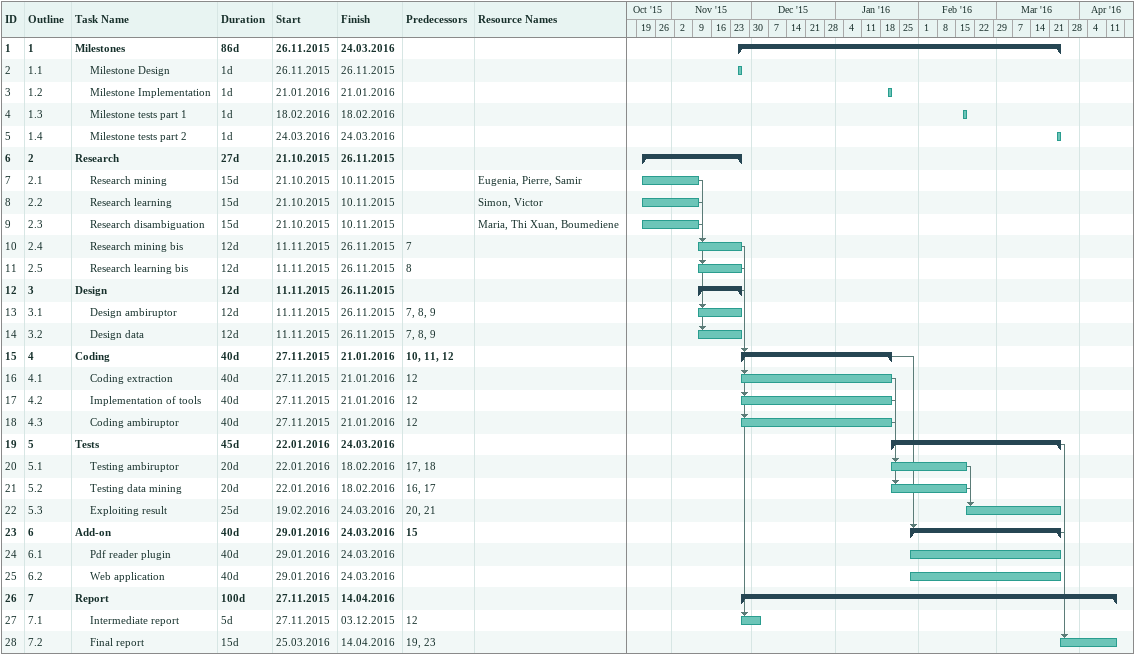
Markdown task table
| ID | WBS | Task | Duration | Start | Finish | Predecessors | Resources |
|---|---|---|---|---|---|---|---|
| 1 | 1 | **Milestones** | 86d | 2015-11-26 | 2016-03-24 |  |  |
| 2 | 1.1 | Milestone Design | 1d | 2015-11-26 | 2015-11-26 |  |  |
| 3 | 1.2 | Milestone Implementation | 1d | 2016-01-21 | 2016-01-21 |  |  |
| 4 | 1.3 | Milestone tests part 1 | 1d | 2016-02-18 | 2016-02-18 |  |  |
| 5 | 1.4 | Milestone tests part 2 | 1d | 2016-03-24 | 2016-03-24 |  |  |
| 6 | 2 | **Research** | 27d | 2015-10-21 | 2015-11-26 |  |  |
| 7 | 2.1 | Research mining | 15d | 2015-10-21 | 2015-11-10 |  | Eugenia, Pierre, Samir |
| 8 | 2.2 | Research learning | 15d | 2015-10-21 | 2015-11-10 |  | Simon, Victor |
| 9 | 2.3 | Research disambiguation | 15d | 2015-10-21 | 2015-11-10 |  | Maria, Thi Xuan, Boumediene |
| 10 | 2.4 | Research mining bis | 12d | 2015-11-11 | 2015-11-26 | 7 |  |
| 11 | 2.5 | Research learning bis | 12d | 2015-11-11 | 2015-11-26 | 8 |  |
| 12 | 3 | **Design** | 12d | 2015-11-11 | 2015-11-26 |  |  |
| 13 | 3.1 | Design ambiruptor | 12d | 2015-11-11 | 2015-11-26 | 7, 8, 9 |  |
| 14 | 3.2 | Design data | 12d | 2015-11-11 | 2015-11-26 | 7, 8, 9 |  |
| 15 | 4 | **Coding** | 40d | 2015-11-27 | 2016-01-21 | 10, 11, 12 |  |
| 16 | 4.1 | Coding extraction | 40d | 2015-11-27 | 2016-01-21 | 12 |  |
| 17 | 4.2 | Implementation of tools | 40d | 2015-11-27 | 2016-01-21 | 12 |  |
| 18 | 4.3 | Coding ambiruptor | 40d | 2015-11-27 | 2016-01-21 | 12 |  |
| 19 | 5 | **Tests** | 45d | 2016-01-22 | 2016-03-24 |  |  |
| 20 | 5.1 | Testing ambiruptor | 20d | 2016-01-22 | 2016-02-18 | 17, 18 |  |
| 21 | 5.2 | Testing data mining | 20d | 2016-01-22 | 2016-02-18 | 16, 17 |  |
| 22 | 5.3 | Exploiting result | 25d | 2016-02-19 | 2016-03-24 | 20, 21 |  |
| 23 | 6 | **Add-on** | 40d | 2016-01-29 | 2016-03-24 | 15 |  |
| 24 | 6.1 | Pdf reader plugin | 40d | 2016-01-29 | 2016-03-24 |  |  |
| 25 | 6.2 | Web application | 40d | 2016-01-29 | 2016-03-24 |  |  |
| 26 | 7 | **Report** | 100d | 2015-11-27 | 2016-04-14 |  |  |
| 27 | 7.1 | Intermediate report | 5d | 2015-11-27 | 2015-12-03 | 12 |  |
| 28 | 7.2 | Final report | 15d | 2016-03-25 | 2016-04-14 | 19, 23 |  |
